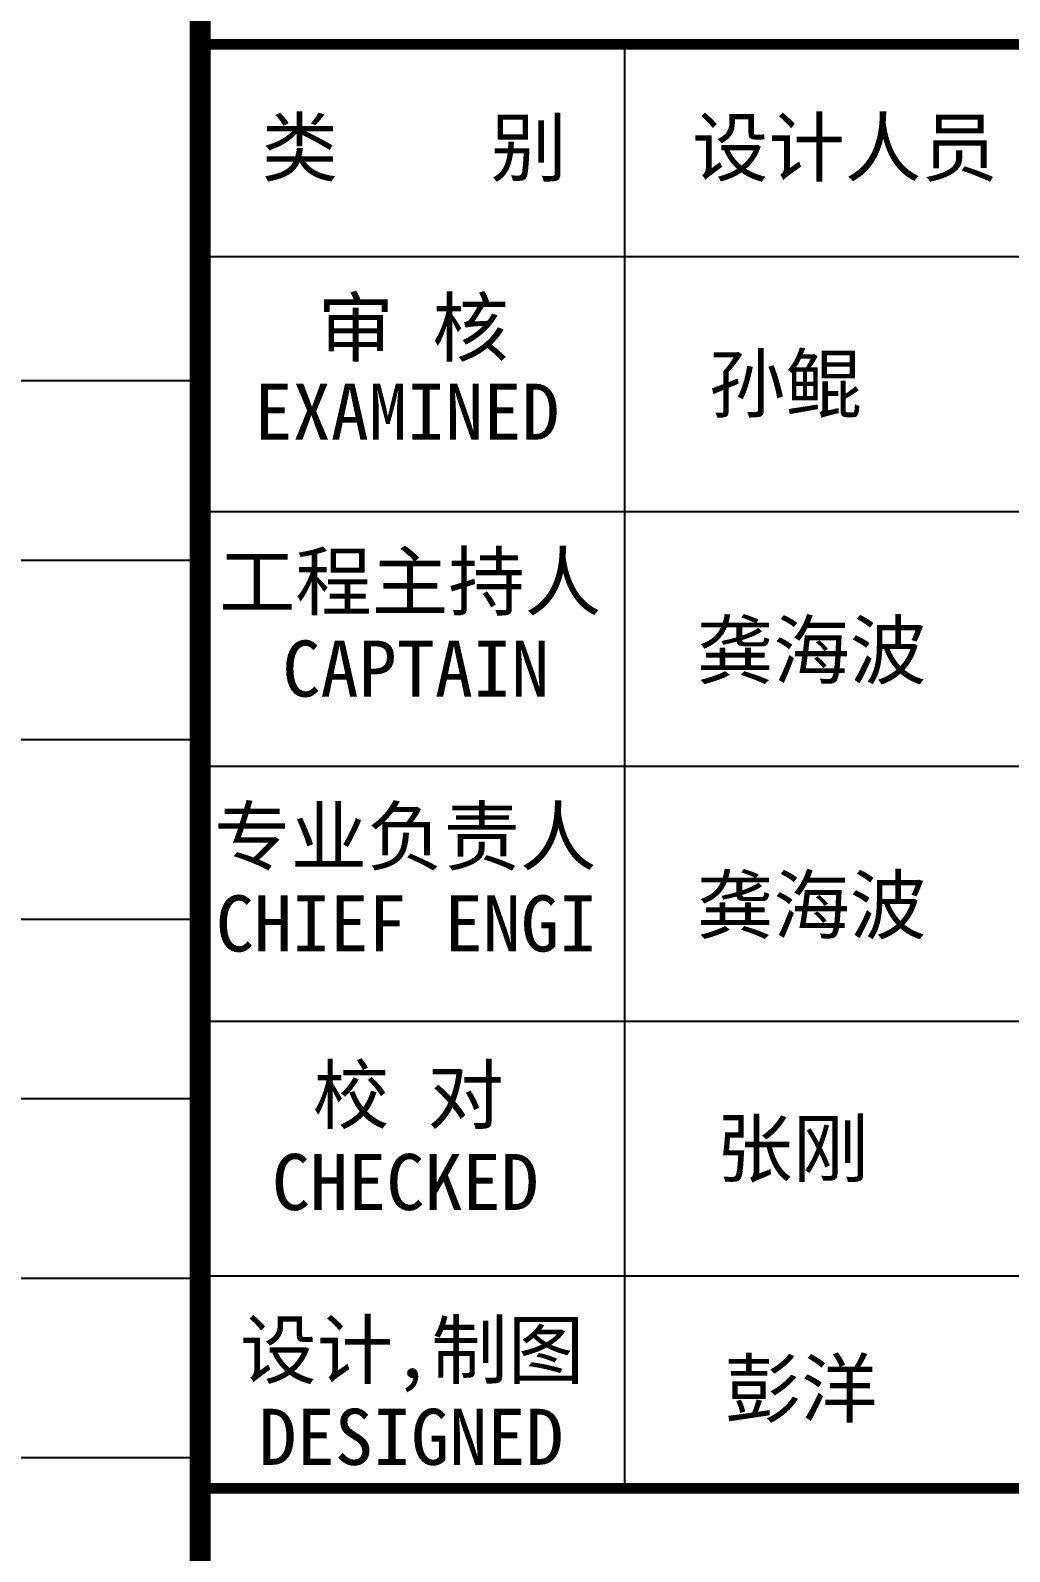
# Model space of a CAD drawing. Extents: x 32461 to 372567, y -698896 to 182569.
# Drawn here: x 140768 to 145359, y 81837 to 88972 of the extents above; entities that cross this region are included whole.
import ezdxf

# ---------------------------------------------------------------- set-up
doc = ezdxf.new("R2010")
doc.units = 0
doc.header["$LTSCALE"] = 1000
doc.header["$MEASUREMENT"] = 0
doc.layers.add('图框', color=4, linetype='CONTINUOUS')
doc.layers.add('底线', color=250, linetype='CONTINUOUS')
doc.styles.add('STYLE-黑体', font='simhei.ttf')

msp = doc.modelspace()

# ---------------------------------------------------------------- linework, layer by layer
at = {"layer": '图框', "color": 0}
for p, q in [((141563.8, 87910.7), (147573.1, 87910.7)), ((141563.8, 87910.7), (147573.1, 87910.7)), ((141563.8, 86715.5), (147573.1, 86715.5)), ((141563.8, 85520.3), (147573.1, 85520.3)), ((141563.8, 84325.1), (147573.1, 84325.1)), ((141563.8, 83129.9), (147573.1, 83129.9))]:
    msp.add_line(p, q, dxfattribs=at)
at = {"layer": '图框', "color": 4, "const_width": 98.6}
msp.add_lwpolyline([(141563.8, 97658.2), (147573.1, 97658.2), (147573.1, 57658.2), (141563.8, 57658.2)], close=True, dxfattribs=at)
at = {"layer": '图框', "color": 0, "const_width": 50}
msp.add_lwpolyline([(141563.8, 88906.7), (147573.1, 88906.7), (147573.1, 78747.5), (141563.8, 78747.5)], close=True, dxfattribs=at)
at = {"layer": '图框', "color": 0}
for points in [[(143555.8, 87910.7), (143555.8, 88906.7)], [(143555.8, 82133.9), (143555.8, 87910.7)]]:
    msp.add_lwpolyline(points, dxfattribs=at)
at = {"layer": '图框', "color": 0, "const_width": 50}
msp.add_lwpolyline([(141563.8, 82133.9), (147573.1, 82133.9)], dxfattribs=at)
at = {"layer": '底线'}
for p, q in [((141563.8, 87327.8), (76773.1, 87327.8)), ((141563.8, 86486), (76773.1, 86486)), ((141563.8, 85644.2), (76773.1, 85644.2)), ((141563.8, 84802.4), (76773.1, 84802.4)), ((141563.8, 83960.6), (76773.1, 83960.6)), ((141563.8, 83118.8), (76773.1, 83118.8)), ((141563.8, 82277), (76773.1, 82277))]:
    msp.add_line(p, q, dxfattribs=at)

# ---------------------------------------------------------------- texts
at = {"layer": '图框', "color": 0, "style": 'STYLE-黑体'}
for s, p in [('类    别 ', (141851.1, 88291.5)), ('设计人员', (143869.6, 88291.5)), ('审 核', (142113.8, 87446.8)), ('EXAMINED ', (141818.2, 87051.9)), ('工程主持人', (141651.2, 86255.6)), ('CAPTAIN', (141948.7, 85847.2)), ('专业负责人', (141628.9, 85060.4)), ('CHIEF ENGI', (141636.6, 84652)), ('校 对', (142091.5, 83847.7)), ('CHECKED  ', (141899.6, 83439.4)), ('设计,制图', (141751.2, 82652.5)), ('DESIGNED ', (141837.2, 82244.2))]:
    msp.add_text(s, height=262.94, dxfattribs=at).set_placement(p)
at = {"layer": '图框', "color": 4, "style": 'STYLE-黑体'}
for s, p in [('孙鲲', (143949, 87183)), ('龚海波', (143892.7, 85933.2)), ('龚海波', (143892.7, 84738)), ('张刚', (143983.6, 83597.4)), ('彭洋', (144022, 82470.2))]:
    msp.add_text(s, height=262.94, dxfattribs=at).set_placement(p)

doc.saveas('drawing.dxf')
